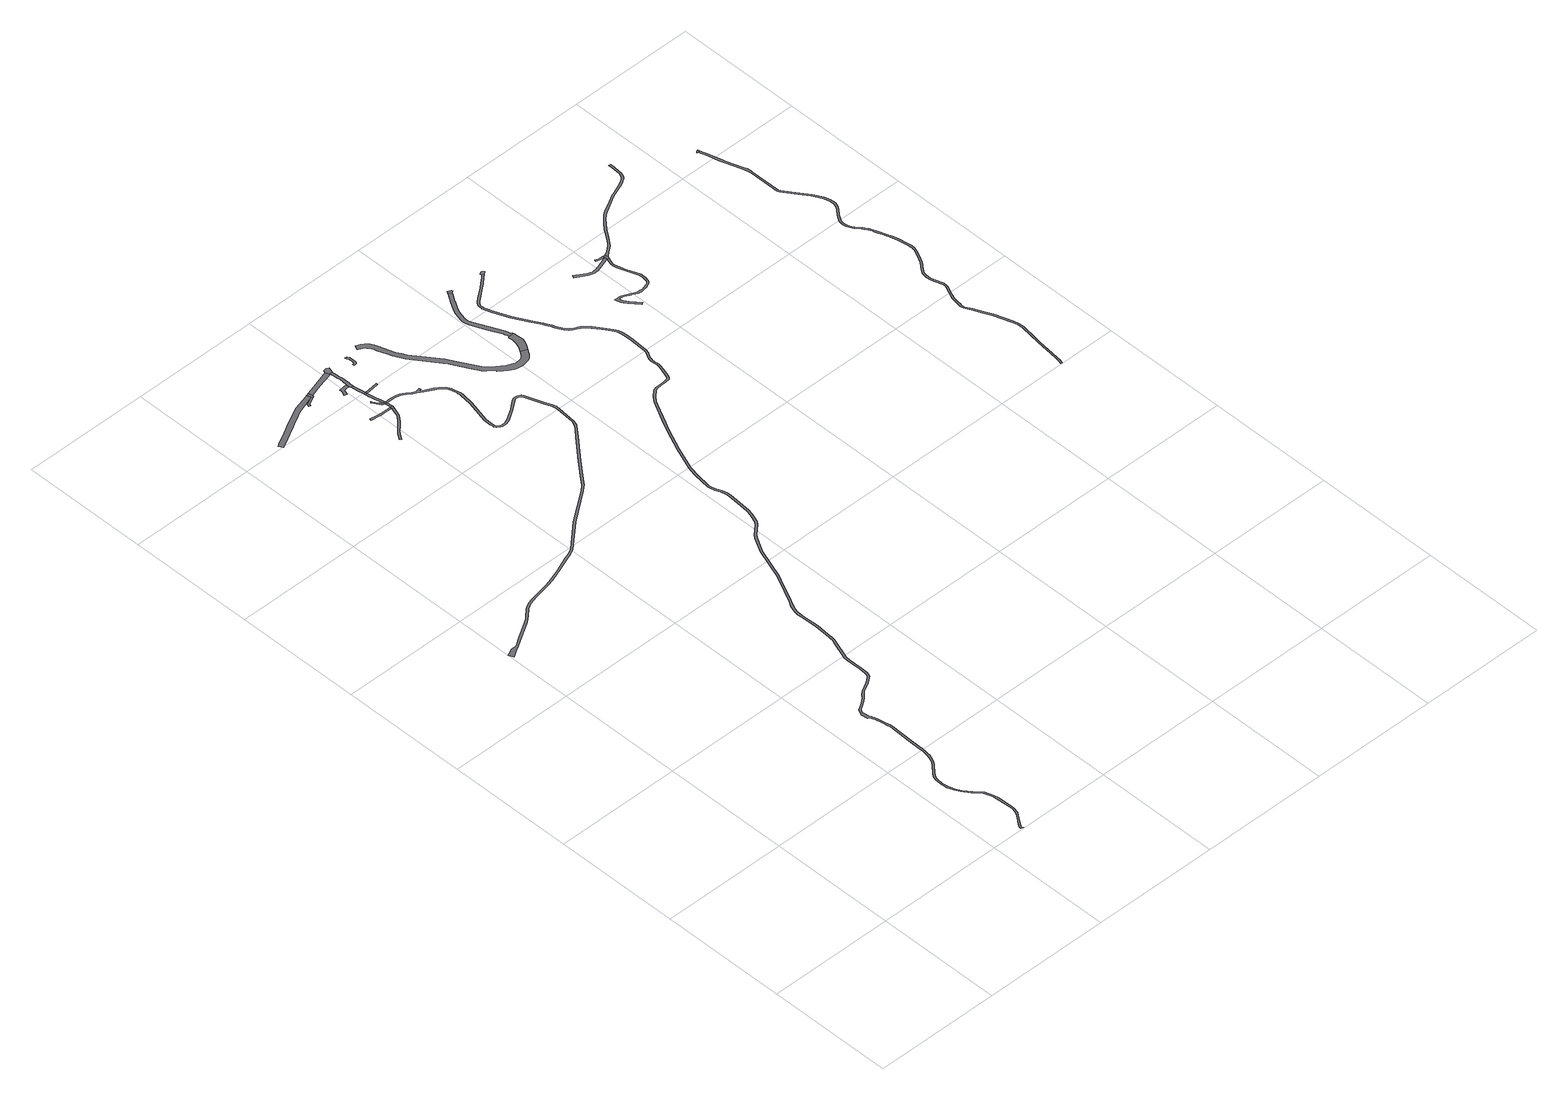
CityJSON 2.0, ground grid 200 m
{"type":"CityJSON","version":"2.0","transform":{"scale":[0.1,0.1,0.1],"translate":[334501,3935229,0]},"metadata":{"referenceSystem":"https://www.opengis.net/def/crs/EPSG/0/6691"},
"CityObjects":{
"road1":{"type":"Road","attributes":{"RoadStructureAttribute.sectionType":"1"},"geometry":[{"type":"MultiSurface","lod":"1","boundaries":[[[0,1,2,3,4,5,6,7,8,9,10,11,12,13,14,15,16,17,18,19,20,21,22,23,24,25,26,27,28,29,30,31,32,33,34,35,36,37,38,39,40,41,42,43,44,45,46,47,48,49,50,51,52,53,54,55,56,57,58,59,60,61,62,63,64,65,66,67,68,69,70,71,72,73,74,75,76,77,78,79,80,81,82,83,84,85,86,87,88,89,90,91,92,93,94,95,96,97,98,99,100,101,102,103,104,105,106,107,108,109,110,111,112,113,114,115,116,117,118,119,120,121,122,123,124,125,126,127,128,129,130,131,132,133,134,135,136,137,138,139,140,141,142,143,144,145,146,147,148,149,150,151,152,153,154,155,156,157,158,159]]]}]},
"road2":{"type":"Road","attributes":{"function":"2","RoadStructureAttribute.sectionType":"1"},"geometry":[{"type":"MultiSurface","lod":"1","boundaries":[[[160,161,162,163,164,165,166,167,168,169,170,171,172,173,174,175,176,177,178,179,180,181]]]}]},
"road3":{"type":"Road","attributes":{"RoadStructureAttribute.sectionType":"1"},"geometry":[{"type":"MultiSurface","lod":"1","boundaries":[[[182,183,184,185,186,187,188,189,190,170]]]}]},
"road4":{"type":"Road","geometry":[{"type":"MultiSurface","lod":"1","boundaries":[[[190,191,192,193,194,171,170]]]}]},
"road5":{"type":"Road","attributes":{"RoadStructureAttribute.sectionType":"1"},"geometry":[{"type":"MultiSurface","lod":"1","boundaries":[[[195,196,197,198,199,200,201,202,203,204,205,206,207,208,209,210,211,212,213,214,215,216,217,218,219,220,221,205,222]]]}]},
"road6":{"type":"Road","attributes":{"function":"2","RoadStructureAttribute.sectionType":"1"},"geometry":[{"type":"MultiSurface","lod":"1","boundaries":[[[193,223,224,225,226,227,228,194]]]}]},
"road7":{"type":"Road","geometry":[{"type":"MultiSurface","lod":"1","boundaries":[[[229,230,231,232,233,234,235,236,237,238,239,240]]]}]},
"road8":{"type":"Road","geometry":[{"type":"MultiSurface","lod":"1","boundaries":[[[241,242,243,244,245,246,247,248,249,250,251,252,253,254,255,256]]]}]},
"road9":{"type":"Road","geometry":[{"type":"MultiSurface","lod":"1","boundaries":[[[257,222,205,221,258,259]]]}]},
"road10":{"type":"Road","attributes":{"RoadStructureAttribute.sectionType":"1"},"geometry":[{"type":"MultiSurface","lod":"1","boundaries":[[[257,259,260,240]]]}]},
"road11":{"type":"Road","geometry":[{"type":"MultiSurface","lod":"1","boundaries":[[[261,262,229,240,260,263,0,159]]]}]},
"road12":{"type":"Road","attributes":{"RoadStructureAttribute.sectionType":"1"},"geometry":[{"type":"MultiSurface","lod":"1","boundaries":[[[264,265,266,267,268,269,270,271,272,273,274,275,229,262]]]}]},
"road13":{"type":"Road","geometry":[{"type":"MultiSurface","lod":"1","boundaries":[[[276,277,278,270,269,279,280]]]}]},
"road14":{"type":"Road","attributes":{"RoadStructureAttribute.sectionType":"1"},"geometry":[{"type":"MultiSurface","lod":"1","boundaries":[[[281,282,283,284,285,286,287,288,289,290,291,292,293,294,295,296,297,298,299,300,301,302,303,304,305,306,307,308,309,310,311,312,313,314,315,316,317,318,319,320,321,322,323,324,325,326,327,328,329,330,331,332,333,334,335,336,337,338,339,340,341,342,343,344,345,346,347,348,349,350,351,352,353,354,355,356,357,358,359,360,361,362,363,364,365,366,367,368,369,370,371,372,373,374,375,376,377,378,379,380,381,382,383,384,385,386,387,388,389,390,391,392,393,394,395,396,397,398,399,400,401,402,403,404,405,406,407,408,409,410,411,412,413,414,415,416,417,418,419,420,421,422,423,424,425,426,427,428,429,430,431,432,433,434,435,436,437,438,439,440,441,442,443,444,445,446,447,448,449,450,451,452,453,454,455,456,457,458,459,460,461,462,463,464,465,466,467,468,469,470,471,472,473,474,475,476,477,478,479,480,481,482,483,484,485,486,487,488,489,490,491,492,493,494,495,496,497,498,499,500,501,502,503,504,505,506,507,508,509,510,511,512,513,514,515,516,517,518,519,520,521,522,523,524,525,526,527,528,529,530,531,532,533,534,535,536,537,538,539,540,541,542,543,544,545,546,547,548,549,550,551,552,553,554,555,556,557,558,559,560,561,562,563,564,565,566,567,568,569,570,571,572,573,574,575,576,577,578,579,580,581,582,583,584,585,586,587,588,589,590,591,592,593,594,595,596,597,598,599,600,601,602,603,604,605,606,607,608,609,610,611]]]}]},
"road15":{"type":"Road","attributes":{"RoadStructureAttribute.sectionType":"1"},"geometry":[{"type":"MultiSurface","lod":"1","boundaries":[[[612,613,277,276,614,615,616]]]}]},
"road16":{"type":"Road","attributes":{"RoadStructureAttribute.sectionType":"1"},"geometry":[{"type":"MultiSurface","lod":"1","boundaries":[[[615,617,618,619,620,621,622,623,624,625,626,627,628,629,630,631,632,256,255,616]]]}]},
"road17":{"type":"Road","attributes":{"RoadStructureAttribute.sectionType":"1"},"geometry":[{"type":"MultiSurface","lod":"1","boundaries":[[[279,633,634,635,636,280]]]}]},
"road18":{"type":"Road","geometry":[{"type":"MultiSurface","lod":"1","boundaries":[[[637,226,225,625,624,638,639,640,641]]]}]},
"road19":{"type":"Road","geometry":[{"type":"MultiSurface","lod":"1","boundaries":[[[642,643,644,645,646,647,648,649,650,651,652,653,654,655,656,657,658,659,660,661]]]}]},
"road20":{"type":"Road","attributes":{"function":"2","RoadStructureAttribute.sectionType":"1"},"geometry":[{"type":"MultiSurface","lod":"1","boundaries":[[[662,663,664,665,666,667,668,669,670,671,672,673,674,675,676,677,678,679,680,681,682,683,684,685,686,687,688,689,690,691,692,693,694,695,696,697,698,699,700,701,702,703,704,705,706,707,708,709,710,711,712,713,714,715,716,717,718,719,720,721,722,723,724,725]]]}]},
"road21":{"type":"Road","attributes":{"function":"2"},"geometry":[{"type":"MultiSurface","lod":"1","boundaries":[[[726,727,728,729,730,731,732,733,734,735,736,737,738,739,740,741,697,696]]]}]},
"road22":{"type":"Road","attributes":{"function":"2","RoadStructureAttribute.sectionType":"1"},"geometry":[{"type":"MultiSurface","lod":"1","boundaries":[[[742,743,744,745,746,747,748,749,750,751,752,753,754,755,756,757,758,759,733,732,760,761,762,763,764,765,766,767,768,769,770,771,772,773,774,775,776,777,778,779]]]}]},
"road23":{"type":"Road","geometry":[{"type":"MultiSurface","lod":"1","boundaries":[[[780,781,782,742,779]]]}]},
"road24":{"type":"Road","geometry":[{"type":"MultiSurface","lod":"1","boundaries":[[[610,783,784,785,786,787,788,789,790,791,611]]]}]},
"road25":{"type":"Road","attributes":{"RoadStructureAttribute.sectionType":"1"},"geometry":[{"type":"MultiSurface","lod":"1","boundaries":[[[792,793,794,795,796,797,798,799,800,801,802,803,804,805,806,807,808,809,810,811,812,813,814,815,816,817,818,819,820,821,822,823,824,825,826,827,828,829,830,831,832,833,834,835,836,837,838,839,840,841,842,843,844,845,846,847,848,849,850,851,852,853,854,855,856,857,858,859,860,861,862,863,864,865,866,867,868,869,870,871,872,873,874,875,876,877,878,879,880,881,882,883,884,885,886,887,888,889]]]}]},
"road26":{"type":"Road","attributes":{"RoadStructureAttribute.sectionType":"1"},"geometry":[{"type":"MultiSurface","lod":"1","boundaries":[[[890,891,892,893,894,895,896,897,898,899,900,901,902,903,904,889]]]}]},
"road27":{"type":"Road","geometry":[{"type":"MultiSurface","lod":"1","boundaries":[[[905,906,907,908,909,910,911,912]]]}]},
"road28":{"type":"Road","geometry":[{"type":"MultiSurface","lod":"1","boundaries":[[[913,914,915,916,905,912,917,890,889,888]]]}]},
"road29":{"type":"Road","attributes":{"RoadStructureAttribute.sectionType":"1"},"geometry":[{"type":"MultiSurface","lod":"1","boundaries":[[[918,919,920,921,922,923,924,925,926,927,928,929,930,931,932,933,934,935,936,937,938,939,940,941,915,914,942,943,944,945,946,947,948,949,950,951,952,953,954,955,956,957,958,959,960,961,962,963,964,965,966]]]}]},
"road30":{"type":"Road","attributes":{"RoadStructureAttribute.sectionType":"1"},"geometry":[{"type":"MultiSurface","lod":"1","boundaries":[[[967,968,969,970,971,972,973,974,975,976,977,978,979,980,981,982,983,984,985,986,987,988,989,990,991,992,993,994,995,996,997,998,999,1000,1001,1002,1003,1004,1005,1006,1007,1008,1009,1010,1011,1012,1013,1014,1015,1016,1017,1018,1019,1020,1021,1022,1023,1024,1025,1026,1027,1028,1029,1030,1031,1032,1033,1034,1035,1036,1037,1038,1039,1040,1041,1042,1043,1044,1045,1046,1047,1048,1049,1050,1051,1052,1053,1054,1055,1056,1057,1058,1059,1060,1061,1062,1063,1064,1065,1066,1067,1068,1069,1070,1071,1072,1073,1074,1075,1076,1077,1078,1079,1080,1081,1082,1083,1084,1085,1086,1087,1088,1089,1090,1091,1092,1093,1094,1095,1096,1097,1098,1099,1100,1101,1102,1103,1104,1105,1106,1107,1108,1109,1110,1111,1112,1113,1114,1115,1116,1117]]]}]},
"road31":{"type":"Road","geometry":[{"type":"MultiSurface","lod":"1","boundaries":[[[1116,1118,1119,1120,1121,1117]]]}]}
},
"vertices":[
[2242,11654,0],[2323,11655,0],[2376,11650,0],[2404,11647,0],[2432,11642,0],[2461,11630,0],[2494,11615,0],[2535,11588,0],[2598,11540,0],[2621,11527,0],[2648,11517,0],[2729,11469,0],[2858,11398,0],[2884,11381,0],[2915,11362,0],[2958,11326,0],[2965,11317,0],[2977,11300,0],[2995,11272,0],[3004,11251,0],[3013,11213,0],[3026,11157,0],[3030,11125,0],[3032,11107,0],[3032,11070,0],[3010,10891,0],[2918,10526,0],[2914,10404,0],[2919,10367,0],[2921,10350,0],[2940,10313,0],[2960,10301,0],[2986,10286,0],[3014,10274,0],[3081,10270,0],[3151,10295,0],[3326,10403,0],[3424,10484,0],[3476,10518,0],[3503,10528,0],[3524,10529,0],[3545,10526,0],[3579,10507,0],[3591,10488,0],[3697,10206,0],[3742,10092,0],[3752,10044,0],[3753,9999,0],[3725,9702,0],[3706,9646,0],[3694,9622,0],[3649,9567,0],[3556,9460,0],[3260,9105,0],[3044,8837,0],[2974,8749,0],[2886,8672,0],[2397,8315,0],[2011,7975,0],[1950,7937,0],[1921,7925,0],[1815,7890,0],[1612,7804,0],[1417,7741,0],[1305,7706,0],[1151,7677,0],[1033,7654,0],[972,7639,0],[895,7618,0],[888,7614,0],[845,7591,0],[799,7562,0],[686,7457,0],[657,7431,0],[608,7395,0],[513,7336,0],[360,7245,0],[207,7149,0],[109,7145,0],[4,7089,0],[45,7016,0],[139,7075,0],[222,7123,0],[375,7219,0],[529,7310,0],[625,7370,0],[676,7408,0],[706,7435,0],[818,7537,0],[861,7565,0],[906,7589,0],[917,7592,0],[980,7609,0],[1039,7624,0],[1157,7647,0],[1313,7676,0],[1426,7712,0],[1623,7776,0],[1826,7861,0],[1932,7896,0],[1964,7910,0],[2029,7950,0],[2416,8291,0],[2905,8648,0],[2997,8728,0],[3069,8818,0],[3284,9086,0],[3579,9440,0],[3672,9547,0],[3719,9605,0],[3735,9635,0],[3755,9696,0],[3784,9998,0],[3782,10047,0],[3771,10101,0],[3726,10217,0],[3619,10501,0],[3600,10530,0],[3555,10555,0],[3525,10560,0],[3496,10558,0],[3463,10546,0],[3406,10509,0],[3308,10428,0],[3137,10323,0],[3076,10301,0],[3021,10304,0],[3000,10313,0],[2963,10335,0],[2951,10359,0],[2945,10405,0],[2948,10521,0],[3040,10885,0],[3063,11068,0],[3063,11109,0],[3057,11163,0],[3044,11216,0],[3033,11261,0],[3023,11286,0],[3003,11317,0],[2989,11337,0],[2981,11347,0],[2933,11387,0],[2875,11426,0],[2743,11494,0],[2696,11520,0],[2736,11526,0],[2731,11555,0],[2666,11546,0],[2654,11546,0],[2634,11554,0],[2614,11565,0],[2552,11612,0],[2509,11641,0],[2473,11658,0],[2440,11671,0],[2409,11677,0],[2378,11680,0],[2324,11686,0],[2239,11684,0],
[726,12021,0],[742,12030,0],[905,12117,0],[991,12163,0],[1075,12208,0],[1232,12292,0],[1299,12325,0],[1301,12325,0],[1344,12344,0],[1571,12418,0],[1599,12426,0],[1579,12492,0],[1550,12483,0],[1317,12418,0],[1267,12397,0],[1196,12363,0],[1037,12278,0],[1034,12276,0],[868,12187,0],[689,12091,0],[633,12061,0],[671,11991,0],
[1479,12373,0],[1473,12370,0],[1469,12365,0],[1450,12324,0],[1480,12315,0],[1488,12335,0],[1491,12340,0],[1494,12342,0],[1615,12406,0],
[1633,12418,0],[1638,12426,0],[1640,12438,0],[1620,12504,0],
[2135,11565,0],[2051,11566,0],[2019,11568,0],[1998,11572,0],[1858,11590,0],[1854,11560,0],[1993,11542,0],[2016,11538,0],[2050,11536,0],[2134,11535,0],[2210,11534,0],[2159,11386,0],[2085,11293,0],[2021,11230,0],[1992,11202,0],[1954,11165,0],[1927,11136,0],[1893,11085,0],[1862,11041,0],[1887,11023,0],[1918,11068,0],[1950,11117,0],[1975,11144,0],[2043,11209,0],[2107,11273,0],[2185,11371,0],[2238,11524,0],[2210,11564,0],
[1835,12497,0],[2043,12555,0],[2084,12568,0],[2053,12631,0],[2023,12621,0],[1815,12563,0],
[2199,11687,0],[2183,11695,0],[2166,11717,0],[2129,11779,0],[2110,11809,0],[2100,11821,0],[2081,11805,0],[2090,11794,0],[2108,11766,0],[2146,11704,0],[2167,11675,0],[2208,11654,0],
[2054,12275,0],[2010,12262,0],[1967,12264,0],[1967,12263,0],[1961,12217,0],[1935,12149,0],[1973,12135,0],[1996,12197,0],[2001,12203,0],[2007,12210,0],[2013,12214,0],[2021,12218,0],[2028,12220,0],[2035,12221,0],[2093,12219,0],[2095,12274,0],
[2217,11564,0],[2243,11537,0],[2248,11562,0],
[2239,11650,0],
[2236,11685,0],[2235,11687,0],[2240,11653,0],
[2228,11719,0],[2220,11761,0],[2205,11825,0],[2194,11869,0],[2187,11904,0],[2180,11966,0],[2145,11962,0],[2153,11899,0],[2160,11861,0],[2170,11817,0],[2185,11753,0],[2194,11712,0],
[2173,11992,0],[2142,11986,0],[2144,11978,0],[2182,11967,0],[2177,11992,0],
[4793,12493,0],[4710,12424,0],[4642,12370,0],[4523,12277,0],[4441,12214,0],[4439,12212,0],[4417,12188,0],[4403,12170,0],[4397,12158,0],[4390,12142,0],[4387,12126,0],[4385,12104,0],[4385,12088,0],[4386,12072,0],[4389,12057,0],[4396,12026,0],[4430,11931,0],[4528,11686,0],[4667,11428,0],[4742,11298,0],[4764,11257,0],[4795,11195,0],[4818,11142,0],[4842,11085,0],[4858,11053,0],[4874,11028,0],[4895,11001,0],[4917,10979,0],[4939,10960,0],[4956,10949,0],[4988,10932,0],[5034,10911,0],[5056,10897,0],[5081,10880,0],[5090,10873,0],[5102,10863,0],[5157,10798,0],[5242,10687,0],[5317,10573,0],[5343,10513,0],[5359,10465,0],[5368,10392,0],[5368,10269,0],[5350,10004,0],[5346,9981,0],[5342,9971,0],[5336,9955,0],[5327,9939,0],[5307,9905,0],[5302,9896,0],[5291,9873,0],[5283,9851,0],[5278,9833,0],[5275,9818,0],[5273,9799,0],[5273,9783,0],[5275,9757,0],[5279,9722,0],[5281,9698,0],[5279,9678,0],[5275,9660,0],[5257,9596,0],[5218,9466,0],[5201,9432,0],[5186,9417,0],[5153,9408,0],[5126,9405,0],[5066,9402,0],[5055,9402,0],[5040,9402,0],[4970,9400,0],[4939,9395,0],[4907,9376,0],[4828,9303,0],[4759,9217,0],[4730,9159,0],[4568,8848,0],[4495,8700,0],[4345,8357,0],[4203,8000,0],[4190,7958,0],[4167,7836,0],[4128,7568,0],[4130,7529,0],[4153,7452,0],[4186,7380,0],[4201,7294,0],[4203,7244,0],[4175,6876,0],[4155,6794,0],[4103,6654,0],[4072,6614,0],[3990,6540,0],[3929,6483,0],[3892,6437,0],[3760,6199,0],[3584,5703,0],[3552,5638,0],[3549,5631,0],[3365,5254,0],[3317,5170,0],[3291,5099,0],[3275,5047,0],[3269,4990,0],[3269,4927,0],[3282,4658,0],[3268,4458,0],[3258,4377,0],[3252,4314,0],[3240,4283,0],[3127,3975,0],[3120,3899,0],[3123,3683,0],[3120,3571,0],[3113,3536,0],[3096,3508,0],[3041,3465,0],[2993,3431,0],[2924,3393,0],[2852,3354,0],[2809,3316,0],[2764,3266,0],[2713,3223,0],[2632,3170,0],[2594,3147,0],[2568,3126,0],[2549,3095,0],[2541,3068,0],[2538,3059,0],[2530,3040,0],[2544,2932,0],[2567,2915,0],[2574,2908,0],[2580,2897,0],[2588,2879,0],[2595,2846,0],[2622,2715,0],[2637,2641,0],[2640,2603,0],[2629,2249,0],[2622,2031,0],[2618,1970,0],[2608,1914,0],[2602,1871,0],[2579,1795,0],[2558,1747,0],[2522,1701,0],[2416,1586,0],[2411,1577,0],[2374,1518,0],[2363,1470,0],[2352,1362,0],[2364,1253,0],[2395,1161,0],[2440,1080,0],[2526,960,0],[2554,927,0],[2630,842,0],[2672,715,0],[2683,650,0],[2694,416,0],[2694,360,0],[2673,282,0],[2643,240,0],[2523,76,0],[2513,46,0],[2514,26,0],[2552,9,0],[2539,27,0],[2538,43,0],[2545,64,0],[2664,226,0],[2696,271,0],[2719,357,0],[2719,417,0],[2708,653,0],[2696,721,0],[2652,855,0],[2545,975,0],[2461,1093,0],[2418,1171,0],[2389,1259,0],[2377,1362,0],[2387,1466,0],[2397,1508,0],[2436,1570,0],[2541,1685,0],[2580,1734,0],[2602,1785,0],[2631,1863,0],[2638,1911,0],[2648,1969,0],[2655,2025,0],[2660,2232,0],[2670,2602,0],[2667,2645,0],[2651,2723,0],[2625,2852,0],[2617,2888,0],[2607,2911,0],[2598,2926,0],[2586,2937,0],[2572,3045,0],[2572,3053,0],[2571,3064,0],[2576,3083,0],[2591,3106,0],[2611,3122,0],[2648,3144,0],[2731,3199,0],[2785,3245,0],[2831,3294,0],[2869,3329,0],[2939,3367,0],[3009,3405,0],[3059,3441,0],[3118,3488,0],[3142,3525,0],[3150,3567,0],[3153,3683,0],[3150,3898,0],[3156,3968,0],[3282,4307,0],[3288,4373,0],[3298,4455,0],[3312,4659,0],[3299,4928,0],[3299,4989,0],[3304,5041,0],[3320,5090,0],[3345,5158,0],[3391,5238,0],[3573,5613,0],[3585,5638,0],[3612,5692,0],[3787,6187,0],[3917,6420,0],[3951,6462,0],[4010,6517,0],[4094,6593,0],[4129,6639,0],[4183,6785,0],[4205,6871,0],[4233,7243,0],[4231,7297,0],[4215,7389,0],[4182,7462,0],[4159,7534,0],[4158,7566,0],[4196,7831,0],[4219,7951,0],[4231,7990,0],[4373,8346,0],[4522,8688,0],[4595,8835,0],[4756,9145,0],[4784,9201,0],[4850,9282,0],[4925,9352,0],[4950,9366,0],[4974,9371,0],[5056,9377,0],[5127,9380,0],[5163,9382,0],[5180,9384,0],[5200,9389,0],[5226,9413,0],[5246,9455,0],[5286,9588,0],[5304,9653,0],[5308,9674,0],[5311,9698,0],[5309,9724,0],[5304,9760,0],[5303,9784,0],[5303,9798,0],[5305,9814,0],[5307,9827,0],[5312,9842,0],[5319,9861,0],[5328,9882,0],[5333,9890,0],[5353,9924,0],[5363,9942,0],[5370,9960,0],[5375,9974,0],[5379,10001,0],[5398,10268,0],[5398,10393,0],[5388,10471,0],[5371,10523,0],[5343,10587,0],[5266,10705,0],[5180,10817,0],[5123,10885,0],[5109,10897,0],[5098,10904,0],[5073,10922,0],[5048,10938,0],[5001,10958,0],[4971,10975,0],[4957,10984,0],[4938,11001,0],[4918,11021,0],[4899,11045,0],[4884,11068,0],[4869,11097,0],[4845,11154,0],[4822,11207,0],[4791,11271,0],[4768,11313,0],[4693,11444,0],[4556,11699,0],[4458,11942,0],[4424,12035,0],[4418,12062,0],[4416,12075,0],[4415,12090,0],[4415,12103,0],[4416,12121,0],[4419,12133,0],[4424,12145,0],[4429,12154,0],[4440,12169,0],[4460,12191,0],[4541,12254,0],[4661,12346,0],[4729,12401,0],[4812,12471,0],[4858,12513,0],[4838,12535,0],
[2110,12189,0],[2121,12083,0],[2149,12172,0],[2148,12195,0],[2110,12194,0],
[2146,12240,0],[2145,12271,0],[2145,12273,0],[2146,12405,0],[2145,12423,0],[2143,12446,0],[2134,12527,0],[2129,12573,0],[2090,12568,0],[2100,12473,0],[2102,12457,0],[2103,12442,0],[2105,12420,0],[2106,12404,0],[2105,12282,0],[2105,12273,0],
[2243,11975,0],[2397,11993,0],[2394,12018,0],[2239,11999,0],
[2065,12671,0],[2132,12580,0],[2137,12585,0],[2160,12666,0],[2131,12685,0],
[2443,12624,0],[2452,12622,0],[2460,12607,0],[2464,12585,0],[2466,12554,0],[2465,12529,0],[2461,12507,0],[2451,12499,0],[2427,12495,0],[2431,12465,0],[2464,12470,0],[2490,12491,0],[2495,12522,0],[2496,12555,0],[2493,12589,0],[2489,12617,0],[2471,12648,0],[2445,12654,0],[2439,12655,0],[2440,12624,0],
[2670,12656,0],[2685,12650,0],[2711,12633,0],[2761,12605,0],[2782,12583,0],[2794,12571,0],[2800,12561,0],[2806,12552,0],[2827,12503,0],[2843,12456,0],[2873,12368,0],[2890,12318,0],[2915,12242,0],[2961,12156,0],[3000,12087,0],[3298,11679,0],[3332,11620,0],[3407,11491,0],[3486,11345,0],[3539,11249,0],[3556,11223,0],[3598,11179,0],[3700,11090,0],[3690,11079,0],[3754,11023,0],[3810,10986,0],[3880,10947,0],[3920,10935,0],[3968,10923,0],[4017,10921,0],[4075,10926,0],[4126,10939,0],[4172,10966,0],[4222,11012,0],[4275,11093,0],[4174,11137,0],[4137,11076,0],[4108,11047,0],[4081,11031,0],[4050,11024,0],[4012,11021,0],[3984,11022,0],[3952,11031,0],[3858,11072,0],[3749,11152,0],[3653,11236,0],[3618,11273,0],[3606,11290,0],[3476,11530,0],[3458,11560,0],[3394,11671,0],[3364,11722,0],[3066,12130,0],[3030,12195,0],[2988,12274,0],[2956,12371,0],[2912,12503,0],[2890,12566,0],[2874,12596,0],[2863,12616,0],[2856,12623,0],[2816,12664,0],[2768,12695,0],[2700,12726,0],
[4298,11128,0],[4328,11178,0],[4349,11228,0],[4364,11286,0],[4365,11326,0],[4362,11373,0],[4353,11441,0],[4258,11436,0],[4248,11423,0],[4253,11380,0],[4255,11349,0],[4252,11320,0],[4246,11289,0],[4236,11253,0],[4226,11226,0],[4205,11189,0],
[4267,12590,0],[4262,12582,0],[4176,12446,0],[4098,12305,0],[4088,12287,0],[4070,12239,0],[4067,12227,0],[4055,12188,0],[4037,12112,0],[4030,12081,0],[4032,12050,0],[4036,12020,0],[4046,11977,0],[4049,11967,0],[4160,11717,0],[4249,11532,0],[4258,11500,0],[4271,11452,0],[4349,11467,0],[4333,11469,0],[4310,11554,0],[4219,11744,0],[4152,11895,0],[4120,11967,0],[4111,11987,0],[4094,12028,0],[4092,12056,0],[4091,12076,0],[4095,12099,0],[4113,12173,0],[4127,12220,0],[4143,12262,0],[4151,12277,0],[4171,12313,0],[4228,12416,0],[4230,12419,0],[4309,12546,0],[4317,12560,0],
[4353,12583,0],[4342,12600,0],[4291,12630,0],
[4906,12555,0],[4886,12578,0],[4879,12579,0],[4873,12579,0],[4867,12578,0],[4861,12576,0],[4853,12573,0],[4839,12565,0],[4824,12555,0],
[6204,11552,0],[6190,11503,0],[6186,11476,0],[6188,11449,0],[6201,11385,0],[6228,11304,0],[6310,11081,0],[6312,11071,0],[6313,11054,0],[6313,11036,0],[6311,11010,0],[6309,10990,0],[6306,10974,0],[6304,10963,0],[6300,10951,0],[6294,10932,0],[6276,10910,0],[6273,10907,0],[6266,10902,0],[6261,10899,0],[6242,10891,0],[6199,10878,0],[6188,10876,0],[6177,10874,0],[6171,10872,0],[6149,10871,0],[6123,10872,0],[6089,10876,0],[6068,10877,0],[6065,10877,0],[6041,10885,0],[6000,10907,0],[5995,10909,0],[5968,10923,0],[5893,10958,0],[5891,10960,0],[5862,10968,0],[5847,10970,0],[5751,10975,0],[5782,10880,0],[5795,10852,0],[5807,10836,0],[5808,10834,0],[5833,10803,0],[5948,10661,0],[5980,10686,0],[5864,10828,0],[5840,10857,0],[5840,10858,0],[5830,10872,0],[5819,10895,0],[5809,10926,0],[5811,10939,0],[5818,10944,0],[5845,10943,0],[5857,10941,0],[5881,10934,0],[5885,10932,0],[5956,10898,0],[5979,10887,0],[5987,10883,0],[6029,10860,0],[6053,10850,0],[6060,10848,0],[6082,10841,0],[6089,10841,0],[6114,10838,0],[6123,10837,0],[6143,10839,0],[6179,10846,0],[6194,10850,0],[6206,10852,0],[6251,10865,0],[6273,10875,0],[6282,10879,0],[6286,10883,0],[6296,10891,0],[6316,10917,0],[6325,10932,0],[6330,10946,0],[6333,10956,0],[6336,10970,0],[6339,10986,0],[6341,11009,0],[6343,11037,0],[6343,11055,0],[6342,11075,0],[6339,11089,0],[6263,11293,0],[6256,11314,0],[6230,11393,0],[6217,11452,0],[6216,11475,0],[6219,11497,0],[6225,11518,0],[6232,11542,0],[6251,11591,0],[6223,11602,0],
[6210,11640,0],[6025,11576,0],[6018,11574,0],[5976,11562,0],[5951,11560,0],[5919,11563,0],[5847,11588,0],[5682,11688,0],[5661,11654,0],[5830,11552,0],[5911,11524,0],[5950,11520,0],[5983,11522,0],[6027,11535,0],[6038,11538,0],
[6220,11675,0],[6219,11675,0],[6147,11684,0],[6095,11701,0],[6086,11672,0],[6140,11655,0],[6216,11645,0],[6219,11644,0],
[6255,11601,0],[6270,11631,0],[6250,11675,0],[6246,11673,0],[6217,11642,0],
[7487,12823,0],[7487,12796,0],[7482,12704,0],[7480,12664,0],[7467,12623,0],[7450,12590,0],[7427,12567,0],[7384,12536,0],[7377,12533,0],[7330,12510,0],[7227,12468,0],[7179,12449,0],[7108,12422,0],[7003,12363,0],[6840,12273,0],[6784,12235,0],[6723,12177,0],[6667,12116,0],[6595,12031,0],[6496,11891,0],[6438,11811,0],[6407,11775,0],[6372,11746,0],[6319,11707,0],[6334,11681,0],[6391,11722,0],[6428,11754,0],[6461,11792,0],[6521,11874,0],[6618,12013,0],[6689,12096,0],[6744,12156,0],[6803,12211,0],[6856,12247,0],[7016,12336,0],[7121,12394,0],[7152,12406,0],[7239,12440,0],[7342,12483,0],[7399,12510,0],[7409,12517,0],[7446,12544,0],[7475,12572,0],[7495,12612,0],[7509,12659,0],[7512,12702,0],[7516,12795,0],[7519,12863,0],[7489,12864,0],
[8546,12083,0],[8591,11915,0],[8608,11853,0],[8696,11597,0],[8714,11544,0],[8720,11488,0],[8728,11460,0],[8729,10977,0],[8732,10953,0],[8741,10934,0],[8771,10899,0],[8889,10728,0],[8986,10593,0],[9061,10455,0],[9087,10363,0],[9093,10305,0],[9092,10276,0],[9073,10220,0],[9042,10171,0],[8973,10092,0],[8937,10040,0],[8908,9983,0],[8899,9940,0],[8900,9902,0],[8907,9852,0],[8929,9799,0],[8953,9756,0],[9019,9676,0],[9036,9649,0],[9062,9605,0],[9090,9549,0],[9101,9523,0],[9121,9464,0],[9141,9407,0],[9185,9279,0],[9207,9186,0],[9228,9072,0],[9234,9026,0],[9237,8989,0],[9237,8973,0],[9236,8956,0],[9234,8939,0],[9227,8909,0],[9206,8854,0],[9152,8741,0],[9121,8687,0],[9035,8578,0],[8996,8517,0],[8984,8470,0],[8980,8422,0],[8985,8364,0],[8999,8297,0],[9039,8180,0],[9040,8142,0],[9039,8132,0],[9032,8104,0],[8996,8023,0],[8943,7896,0],[8930,7836,0],[8915,7737,0],[8912,7718,0],[8911,7697,0],[8920,7663,0],[8973,7564,0],[9030,7426,0],[9090,7300,0],[9186,7019,0],[9207,6942,0],[9210,6880,0],[9209,6845,0],[9158,6505,0],[9120,6143,0],[9110,6075,0],[9091,6017,0],[9114,6009,0],[9135,6069,0],[9144,6140,0],[9183,6502,0],[9199,6602,0],[9236,6844,0],[9237,6881,0],[9233,6946,0],[9212,7026,0],[9115,7310,0],[9055,7436,0],[8996,7577,0],[8945,7673,0],[8938,7700,0],[8939,7716,0],[8941,7733,0],[8957,7831,0],[8969,7888,0],[9020,8013,0],[9057,8095,0],[9066,8127,0],[9067,8141,0],[9065,8185,0],[9025,8304,0],[9012,8368,0],[9008,8422,0],[9010,8466,0],[9021,8506,0],[9057,8562,0],[9143,8672,0],[9176,8728,0],[9231,8844,0],[9253,8900,0],[9263,8937,0],[9266,8953,0],[9268,8973,0],[9267,8989,0],[9264,9029,0],[9258,9076,0],[9237,9193,0],[9213,9287,0],[9169,9417,0],[9149,9474,0],[9129,9534,0],[9117,9561,0],[9088,9619,0],[9061,9665,0],[9039,9694,0],[8975,9772,0],[8953,9811,0],[8934,9859,0],[8927,9905,0],[8926,9937,0],[8934,9974,0],[8960,10026,0],[8995,10075,0],[9063,10155,0],[9098,10209,0],[9119,10271,0],[9121,10306,0],[9113,10368,0],[9086,10465,0],[9009,10608,0],[8911,10744,0],[8792,10916,0],[8764,10949,0],[8759,10960,0],[8756,10979,0],[8755,11462,0],[8754,11493,0],[8748,11551,0],[8729,11609,0],[8642,11863,0],[8633,11894,0],[8580,12092,0],[8541,12229,0],[8507,12220,0],
[8532,12260,0],[8499,12250,0],[8485,12236,0],[8489,12231,0]
]}
